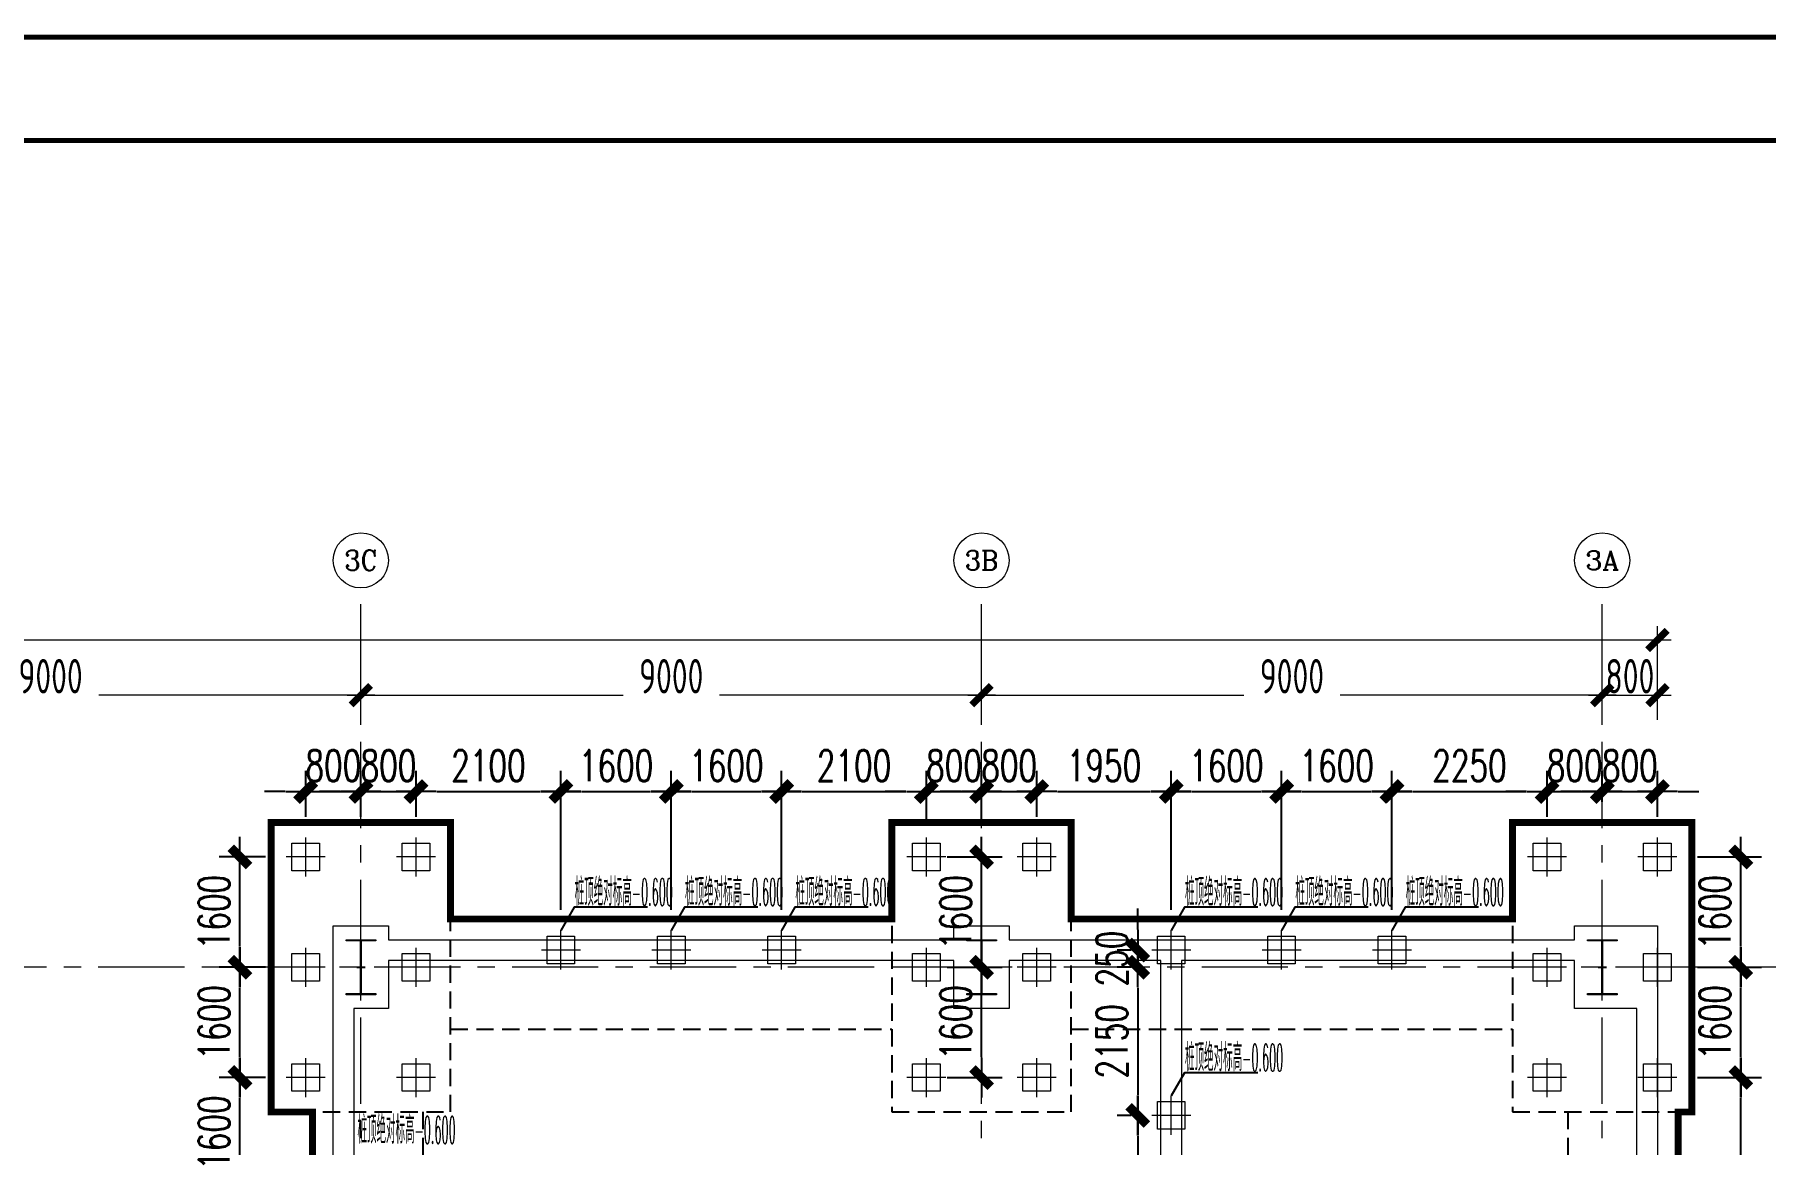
# Model space of a CAD drawing. Extents: x -1201378 to 2367219, y -619313 to 244905.
# Drawn here: x -706489 to -681393, y -186019 to -169915 of the extents above; entities that cross this region are included whole.
import ezdxf
from ezdxf.enums import TextEntityAlignment as Align

# ---------------------------------------------------------------- set-up
doc = ezdxf.new("R2010")
doc.units = 0
doc.header["$LTSCALE"] = 1000
doc.linetypes.add('CENTER', pattern=[2, 1.25, -0.25, 0.25, -0.25])
doc.linetypes.add('HIDDEN', pattern=[0.375, 0.25, -0.125])
doc.layers.get('0').update_dxf_attribs({"linetype": 'CONTINUOUS'})
doc.layers.get('Defpoints').update_dxf_attribs({"linetype": 'CONTINUOUS'})
for name, color, linetype in [('0-cxFrame', 155, 'CONTINUOUS'), ('A-WINDOW', 140, 'CONTINUOUS'), ('S-BG', 131, 'CONTINUOUS'), ('S-CT1', 42, 'HIDDEN'), ('S-DIMZ', 115, 'CONTINUOUS'), ('S-DOTE1', 140, 'CENTER')]:
    doc.layers.add(name, color=color, linetype=linetype)
for name, color, linetype, lineweight in [('0-cxText', 131, 'CONTINUOUS', 25), ('S-axis', 111, 'CONTINUOUS', 0), ('S-col', 2, 'CONTINUOUS', 0), ('S-ct', 2, 'CONTINUOUS', 0), ('S-dote', 5, 'CENTER', 0), ('S-zhuang', 1, 'CONTINUOUS', 0)]:
    doc.layers.add(name, color=color, linetype=linetype, lineweight=lineweight)
doc.styles.add('_TCH_AXIS', font='COMPLEX', dxfattribs={"bigfont": 'GBCBIG'})
doc.styles.add('cx_tuming', font='simhei.ttf')
doc.styles.add('cx_tuqian1', font='')
doc.styles.add('SS1', font='tj-romans1.shx', dxfattribs={"width": 0.7, "bigfont": 'tj-hztxt1.shx'})
doc.styles.add('TSSD_Dimension', font='tssdeng.shx', dxfattribs={"width": 0.7, "bigfont": 'hztxt.shx'})
doc.styles.add('黑体', font='simhei.ttf', dxfattribs={"width": 0.8})
doc.styles.get('cx_tuqian1').set_extended_font_data('SimSun')
doc.dimstyles.new('S-150-ARCHI', dxfattribs={"dimscale": 150, "dimtxt": 3, "dimasz": 2, "dimexe": 2, "dimexo": 2, "dimgap": 1, "dimtad": 1, "dimdec": 0, "dimzin": 0, "dimdsep": 46, "dimtxsty": 'SS1', "dimblk1": 'TT', "dimblk2": 'TT', "dimsah": 1, "dimcen": 1, "dimclrd": 256, "dimclre": 256, "dimclrt": 256, "dimadec": 0, "dimazin": 0, "dimtfac": 1, "dimtdec": 0, "dimtix": 1, "dimtmove": 2, "dimatfit": 0, "dimldrblk": 'TT', "dimfxl": 2, "dimtolj": 1, "dimtzin": 0, "dimarcsym": 0})
doc.dimstyles.new('TSSD_200_200', dxfattribs={"dimtxt": 500, "dimasz": 200, "dimexe": 200, "dimexo": 500, "dimgap": 200, "dimtad": 1, "dimdec": 0, "dimzin": 0, "dimdsep": 46, "dimtxsty": 'TSSD_Dimension', "dimblk": 'ARCHTICK', "dimcen": 0, "dimdle": 200, "dimclrt": 7, "dimadec": 0, "dimazin": 0, "dimtfac": 1, "dimtdec": 0, "dimtix": 1, "dimtmove": 2, "dimatfit": 3, "dimfxl": 1, "dimtolj": 1, "dimtzin": 0, "dimarcsym": 0})

# ---------------------------------------------------------------- blocks, each defined once
blk = doc.blocks.new('w42343243')
at = {"layer": 'S-col'}
blk.add_lwpolyline([(-165069, 621020), (-164639, 621020), (-164639, 621002), (-164848, 621002), (-164848, 620238), (-164639, 620238), (-164639, 620220), (-165069, 620220), (-165069, 620238), (-164860, 620238), (-164860, 621002), (-165069, 621002)], close=True, dxfattribs=at)
blk = doc.blocks.new('42343')
at = {"layer": 'A-WINDOW'}
for p in [(18000, 100), (27000, 100), (36000, 100)]:
    blk.add_blockref('w42343243', p, dxfattribs=at)
blk = doc.blocks.new('_ArchTick')
at = {"color": 0, "linetype": 'ByBlock', "const_width": 0.5}
blk.add_lwpolyline([(-0.71, -0.71), (0.71, 0.71)], dxfattribs=at)
blk = doc.blocks.new('*D479')
at = {"layer": 'Defpoints', "color": 0, "transparency": 16777216}
for p in [(-101758, -279500), (-110758, -280358), (-101758, -280358)]:
    blk.add_point(p, dxfattribs=at)
at = {"layer": 'S-axis', "color": 0, "lineweight": -2, "transparency": 16777216}
for p, q in [((-110758, -279858), (-110758, -279300)), ((-101758, -279858), (-101758, -279300)), ((-110958, -279500), (-106957, -279500)), ((-101558, -279500), (-105560, -279500))]:
    blk.add_line(p, q, dxfattribs=at)
at = {"layer": 'S-axis', "color": 0, "lineweight": -2, "transparency": 16777216, "xscale": 200, "yscale": 200, "zscale": 200, "rotation": 180}
blk.add_blockref('_ArchTick', (-110758, -279500), dxfattribs=at)
at = {"layer": 'S-axis', "color": 0, "lineweight": -2, "transparency": 16777216, "xscale": 200, "yscale": 200, "zscale": 200}
blk.add_blockref('_ArchTick', (-101758, -279500), dxfattribs=at)
at = {"layer": 'S-axis', "color": 7, "transparency": 16777216, "insert": (-106258, -279225), "char_height": 500, "attachment_point": 5, "style": 'TSSD_Dimension'}
blk.add_mtext('\\A1;9000', dxfattribs=at)
blk = doc.blocks.new('*D480')
at = {"layer": 'Defpoints', "color": 0, "transparency": 16777216}
for p in [(-92758, -279500), (-101758, -280358), (-92758, -280358)]:
    blk.add_point(p, dxfattribs=at)
at = {"layer": 'S-axis', "color": 0, "lineweight": -2, "transparency": 16777216}
for p, q in [((-101758, -279858), (-101758, -279300)), ((-92758, -279858), (-92758, -279300)), ((-101958, -279500), (-97957, -279500)), ((-92558, -279500), (-96560, -279500))]:
    blk.add_line(p, q, dxfattribs=at)
at = {"layer": 'S-axis', "color": 0, "lineweight": -2, "transparency": 16777216, "xscale": 200, "yscale": 200, "zscale": 200, "rotation": 180}
blk.add_blockref('_ArchTick', (-101758, -279500), dxfattribs=at)
at = {"layer": 'S-axis', "color": 0, "lineweight": -2, "transparency": 16777216, "xscale": 200, "yscale": 200, "zscale": 200}
blk.add_blockref('_ArchTick', (-92758, -279500), dxfattribs=at)
at = {"layer": 'S-axis', "color": 7, "transparency": 16777216, "insert": (-97258, -279225), "char_height": 500, "attachment_point": 5, "style": 'TSSD_Dimension'}
blk.add_mtext('\\A1;9000', dxfattribs=at)
blk = doc.blocks.new('*D481')
at = {"layer": 'Defpoints', "color": 0, "transparency": 16777216}
for p in [(-83758, -279500), (-92758, -280358), (-83758, -280358)]:
    blk.add_point(p, dxfattribs=at)
at = {"layer": 'S-axis', "color": 0, "lineweight": -2, "transparency": 16777216}
for p, q in [((-92758, -279858), (-92758, -279300)), ((-83758, -279858), (-83758, -279300)), ((-92958, -279500), (-88957, -279500)), ((-83558, -279500), (-87560, -279500))]:
    blk.add_line(p, q, dxfattribs=at)
at = {"layer": 'S-axis', "color": 0, "lineweight": -2, "transparency": 16777216, "xscale": 200, "yscale": 200, "zscale": 200, "rotation": 180}
blk.add_blockref('_ArchTick', (-92758, -279500), dxfattribs=at)
at = {"layer": 'S-axis', "color": 0, "lineweight": -2, "transparency": 16777216, "xscale": 200, "yscale": 200, "zscale": 200}
blk.add_blockref('_ArchTick', (-83758, -279500), dxfattribs=at)
at = {"layer": 'S-axis', "color": 7, "transparency": 16777216, "insert": (-88258, -279225), "char_height": 500, "attachment_point": 5, "style": 'TSSD_Dimension'}
blk.add_mtext('\\A1;9000', dxfattribs=at)
blk = doc.blocks.new('*D482')
at = {"layer": 'Defpoints', "color": 0, "transparency": 16777216}
for p in [(-82958, -279500), (-83758, -280358), (-82958, -280358)]:
    blk.add_point(p, dxfattribs=at)
at = {"layer": 'S-axis', "color": 0, "lineweight": -2, "transparency": 16777216}
for p, q in [((-83758, -279858), (-83758, -279300)), ((-82958, -279858), (-82958, -279300)), ((-83958, -279500), (-82758, -279500))]:
    blk.add_line(p, q, dxfattribs=at)
at = {"layer": 'S-axis', "color": 0, "lineweight": -2, "transparency": 16777216, "xscale": 200, "yscale": 200, "zscale": 200, "rotation": 180}
blk.add_blockref('_ArchTick', (-83758, -279500), dxfattribs=at)
at = {"layer": 'S-axis', "color": 0, "lineweight": -2, "transparency": 16777216, "xscale": 200, "yscale": 200, "zscale": 200}
blk.add_blockref('_ArchTick', (-82958, -279500), dxfattribs=at)
at = {"layer": 'S-axis', "color": 7, "transparency": 16777216, "insert": (-83358, -279225), "char_height": 500, "attachment_point": 5, "style": 'TSSD_Dimension'}
blk.add_mtext('\\A1;800', dxfattribs=at)
blk = doc.blocks.new('*D483')
at = {"layer": 'Defpoints', "color": 0, "transparency": 16777216}
for p in [(-82958, -278700), (-268658, -280258), (-82958, -280258)]:
    blk.add_point(p, dxfattribs=at)
at = {"layer": 'S-axis', "color": 0, "lineweight": -2, "transparency": 16777216}
for p, q in [((-268658, -279758), (-268658, -278500)), ((-82958, -279758), (-82958, -278500)), ((-268858, -278700), (-176749, -278700)), ((-82758, -278700), (-174868, -278700))]:
    blk.add_line(p, q, dxfattribs=at)
at = {"layer": 'S-axis', "color": 0, "lineweight": -2, "transparency": 16777216, "xscale": 200, "yscale": 200, "zscale": 200, "rotation": 180}
blk.add_blockref('_ArchTick', (-268658, -278700), dxfattribs=at)
at = {"layer": 'S-axis', "color": 0, "lineweight": -2, "transparency": 16777216, "xscale": 200, "yscale": 200, "zscale": 200}
blk.add_blockref('_ArchTick', (-82958, -278700), dxfattribs=at)
at = {"layer": 'S-axis', "color": 7, "transparency": 16777216, "insert": (-175808, -278425), "char_height": 500, "attachment_point": 5, "style": 'TSSD_Dimension'}
blk.add_mtext('\\A1;185700', dxfattribs=at)
blk = doc.blocks.new('TK22.A0 L(Dragon)')
at = {"layer": '0-cxFrame', "color": 7, "const_width": 0.5}
blk.add_lwpolyline([(0, 0), (-1486, 0), (-1486, 841), (0, 841)], close=True, dxfattribs=at)
at = {"layer": '0-cxFrame', "const_width": 0.5}
blk.add_lwpolyline([(-80, 10), (-1466, 10), (-1466, 831), (-80, 831)], close=True, dxfattribs=at)
at = {"style": '黑体', "flags": 4}
blk.add_attdef('图幅', text='', height=3.3, dxfattribs=at).set_placement((-40, 3), align=Align.RIGHT)
at = {"layer": '0-cxText', "flags": 4}
for tag, height, style, p in [('建设单位', 3.5, 'cx_tuming', (-45, 240)), ('项目名称', 3.5, 'cx_tuming', (-45, 210)), ('子项名称', 3.5, 'cx_tuming', (-45, 180)), ('工程编号', 3.3, 'cx_tuqian1', (-35, 165)), ('图名1', 3.5, 'cx_tuming', (-45, 87)), ('图名2', 3.5, 'cx_tuming', (-45, 79)), ('图名3', 3.5, 'cx_tuming', (-45, 71)), ('出图日期', 3.3, 'cx_tuqian1', (-39, 60)), ('专业', 3.3, 'cx_tuqian1', (-55, 52)), ('图号', 3.3, 'cx_tuqian1', (-55, 44)), ('版次', 3.3, 'cx_tuqian1', (-20, 44))]:
    blk.add_attdef(tag, text='', height=height, dxfattribs=dict(at, style=style)).set_placement(p, align=Align.MIDDLE)
at = {"layer": 'Defpoints', "color": 6, "flags": 4}
for tag, height, style, p in [('tufu', 3.3, '黑体', (-12, 12)), ('dwfname', 4, 'cx_tuqian1', (-80, 3))]:
    blk.add_attdef(tag, text='', height=height, dxfattribs=dict(at, style=style)).set_placement(p, align=Align.RIGHT)
blk = doc.blocks.new('FZ-400')
for p, q in [((0, -283), (0, 283)), ((-283, 0), (283, 0))]:
    blk.add_line(p, q)
blk.add_lwpolyline([(200, -200), (-200, -200), (-200, 200), (200, 200)], close=True)
blk = doc.blocks.new('TT')
blk.add_line((-0.969, 0), (0.969, 0))
at = {"const_width": 0.45}
blk.add_lwpolyline([(-0.442, -0.442), (0.442, 0.442)], dxfattribs=at)
blk = doc.blocks.new('*D1897')
at = {"layer": 'Defpoints', "color": 0, "transparency": 16777216}
for p in [(-703512, -185048), (-702841, -185048), (-702291, -186648)]:
    blk.add_point(p, dxfattribs=at)
at = {"layer": 'S-DIMZ', "lineweight": -2, "transparency": 16777216}
for p, q in [((-703141, -185048), (-703812, -185048)), ((-703512, -186348), (-703512, -185348)), ((-702591, -186648), (-703812, -186648))]:
    blk.add_line(p, q, dxfattribs=at)
at = {"layer": 'S-DIMZ', "lineweight": -2, "transparency": 16777216, "xscale": 300, "yscale": 300, "zscale": 300}
for p, rotation in [((-703512, -185048), 90), ((-703512, -186648), 270)]:
    blk.add_blockref('TT', p, dxfattribs=dict(at, rotation=rotation))
at = {"layer": 'S-DIMZ', "transparency": 16777216, "insert": (-703887, -185848), "char_height": 450, "attachment_point": 5, "rotation": 90, "style": 'SS1'}
blk.add_mtext('\\A1;1600', dxfattribs=at)
blk = doc.blocks.new('*D1898')
at = {"layer": 'Defpoints', "color": 0, "transparency": 16777216}
for p in [(-703512, -183448), (-702841, -183448), (-702841, -185048)]:
    blk.add_point(p, dxfattribs=at)
at = {"layer": 'S-DIMZ', "lineweight": -2, "transparency": 16777216}
for p, q in [((-703141, -183448), (-703812, -183448)), ((-703512, -184748), (-703512, -183748)), ((-703141, -185048), (-703812, -185048))]:
    blk.add_line(p, q, dxfattribs=at)
at = {"layer": 'S-DIMZ', "lineweight": -2, "transparency": 16777216, "xscale": 300, "yscale": 300, "zscale": 300}
for p, rotation in [((-703512, -183448), 90), ((-703512, -185048), 270)]:
    blk.add_blockref('TT', p, dxfattribs=dict(at, rotation=rotation))
at = {"layer": 'S-DIMZ', "transparency": 16777216, "insert": (-703887, -184248), "char_height": 450, "attachment_point": 5, "rotation": 90, "style": 'SS1'}
blk.add_mtext('\\A1;1600', dxfattribs=at)
blk = doc.blocks.new('*D1899')
at = {"layer": 'Defpoints', "color": 0, "transparency": 16777216}
for p in [(-703512, -181848), (-702841, -181848), (-702841, -183448)]:
    blk.add_point(p, dxfattribs=at)
at = {"layer": 'S-DIMZ', "lineweight": -2, "transparency": 16777216}
for p, q in [((-703141, -181848), (-703812, -181848)), ((-703512, -183148), (-703512, -182148)), ((-703141, -183448), (-703812, -183448))]:
    blk.add_line(p, q, dxfattribs=at)
at = {"layer": 'S-DIMZ', "lineweight": -2, "transparency": 16777216, "xscale": 300, "yscale": 300, "zscale": 300}
for p, rotation in [((-703512, -181848), 90), ((-703512, -183448), 270)]:
    blk.add_blockref('TT', p, dxfattribs=dict(at, rotation=rotation))
at = {"layer": 'S-DIMZ', "transparency": 16777216, "insert": (-703887, -182648), "char_height": 450, "attachment_point": 5, "rotation": 90, "style": 'SS1'}
blk.add_mtext('\\A1;1600', dxfattribs=at)
blk = doc.blocks.new('*D1900')
at = {"layer": 'Defpoints', "color": 0, "transparency": 16777216}
for p in [(-701758, -180898), (-702558, -181565), (-701758, -181565)]:
    blk.add_point(p, dxfattribs=at)
at = {"layer": 'S-DIMZ', "lineweight": -2, "transparency": 16777216}
for p, q in [((-702558, -181265), (-702558, -180598)), ((-701758, -181265), (-701758, -180598)), ((-702858, -180898), (-703158, -180898)), ((-702558, -180898), (-701758, -180898)), ((-701458, -180898), (-701158, -180898))]:
    blk.add_line(p, q, dxfattribs=at)
at = {"layer": 'S-DIMZ', "lineweight": -2, "transparency": 16777216, "xscale": 300, "yscale": 300, "zscale": 300}
blk.add_blockref('TT', (-702558, -180898), dxfattribs=at)
at = {"layer": 'S-DIMZ', "lineweight": -2, "transparency": 16777216, "xscale": 300, "yscale": 300, "zscale": 300, "rotation": 180}
blk.add_blockref('TT', (-701758, -180898), dxfattribs=at)
at = {"layer": 'S-DIMZ', "transparency": 16777216, "insert": (-702158, -180523), "char_height": 450, "attachment_point": 5, "style": 'SS1'}
blk.add_mtext('\\A1;800', dxfattribs=at)
blk = doc.blocks.new('*D1901')
at = {"layer": 'Defpoints', "color": 0, "transparency": 16777216}
for p in [(-700958, -180898), (-701758, -181565), (-700958, -181565)]:
    blk.add_point(p, dxfattribs=at)
at = {"layer": 'S-DIMZ', "lineweight": -2, "transparency": 16777216}
for p, q in [((-701758, -181265), (-701758, -180598)), ((-700958, -181265), (-700958, -180598)), ((-702058, -180898), (-702358, -180898)), ((-701758, -180898), (-700958, -180898)), ((-700658, -180898), (-700358, -180898))]:
    blk.add_line(p, q, dxfattribs=at)
at = {"layer": 'S-DIMZ', "lineweight": -2, "transparency": 16777216, "xscale": 300, "yscale": 300, "zscale": 300}
blk.add_blockref('TT', (-701758, -180898), dxfattribs=at)
at = {"layer": 'S-DIMZ', "lineweight": -2, "transparency": 16777216, "xscale": 300, "yscale": 300, "zscale": 300, "rotation": 180}
blk.add_blockref('TT', (-700958, -180898), dxfattribs=at)
at = {"layer": 'S-DIMZ', "transparency": 16777216, "insert": (-701358, -180523), "char_height": 450, "attachment_point": 5, "style": 'SS1'}
blk.add_mtext('\\A1;800', dxfattribs=at)
blk = doc.blocks.new('*D1902')
at = {"layer": 'Defpoints', "color": 0, "transparency": 16777216}
for p in [(-698858, -180898), (-700958, -181565), (-698858, -182915)]:
    blk.add_point(p, dxfattribs=at)
at = {"layer": 'S-DIMZ', "lineweight": -2, "transparency": 16777216}
for p, q in [((-700958, -181265), (-700958, -180598)), ((-698858, -182615), (-698858, -180598)), ((-700658, -180898), (-699158, -180898))]:
    blk.add_line(p, q, dxfattribs=at)
at = {"layer": 'S-DIMZ', "lineweight": -2, "transparency": 16777216, "xscale": 300, "yscale": 300, "zscale": 300, "rotation": 180}
blk.add_blockref('TT', (-700958, -180898), dxfattribs=at)
at = {"layer": 'S-DIMZ', "lineweight": -2, "transparency": 16777216, "xscale": 300, "yscale": 300, "zscale": 300}
blk.add_blockref('TT', (-698858, -180898), dxfattribs=at)
at = {"layer": 'S-DIMZ', "transparency": 16777216, "insert": (-699908, -180523), "char_height": 450, "attachment_point": 5, "style": 'SS1'}
blk.add_mtext('\\A1;2100', dxfattribs=at)
blk = doc.blocks.new('*D1903')
at = {"layer": 'Defpoints', "color": 0, "transparency": 16777216}
for p in [(-697258, -180898), (-698858, -182915), (-697258, -182915)]:
    blk.add_point(p, dxfattribs=at)
at = {"layer": 'S-DIMZ', "lineweight": -2, "transparency": 16777216}
for p, q in [((-698858, -182615), (-698858, -180598)), ((-697258, -182615), (-697258, -180598)), ((-698558, -180898), (-697558, -180898))]:
    blk.add_line(p, q, dxfattribs=at)
at = {"layer": 'S-DIMZ', "lineweight": -2, "transparency": 16777216, "xscale": 300, "yscale": 300, "zscale": 300, "rotation": 180}
blk.add_blockref('TT', (-698858, -180898), dxfattribs=at)
at = {"layer": 'S-DIMZ', "lineweight": -2, "transparency": 16777216, "xscale": 300, "yscale": 300, "zscale": 300}
blk.add_blockref('TT', (-697258, -180898), dxfattribs=at)
at = {"layer": 'S-DIMZ', "transparency": 16777216, "insert": (-698058, -180523), "char_height": 450, "attachment_point": 5, "style": 'SS1'}
blk.add_mtext('\\A1;1600', dxfattribs=at)
blk = doc.blocks.new('*D1904')
at = {"layer": 'Defpoints', "color": 0, "transparency": 16777216}
for p in [(-695658, -180898), (-697258, -182915), (-695658, -182915)]:
    blk.add_point(p, dxfattribs=at)
at = {"layer": 'S-DIMZ', "lineweight": -2, "transparency": 16777216}
for p, q in [((-697258, -182615), (-697258, -180598)), ((-695658, -182615), (-695658, -180598)), ((-696958, -180898), (-695958, -180898))]:
    blk.add_line(p, q, dxfattribs=at)
at = {"layer": 'S-DIMZ', "lineweight": -2, "transparency": 16777216, "xscale": 300, "yscale": 300, "zscale": 300, "rotation": 180}
blk.add_blockref('TT', (-697258, -180898), dxfattribs=at)
at = {"layer": 'S-DIMZ', "lineweight": -2, "transparency": 16777216, "xscale": 300, "yscale": 300, "zscale": 300}
blk.add_blockref('TT', (-695658, -180898), dxfattribs=at)
at = {"layer": 'S-DIMZ', "transparency": 16777216, "insert": (-696458, -180523), "char_height": 450, "attachment_point": 5, "style": 'SS1'}
blk.add_mtext('\\A1;1600', dxfattribs=at)
blk = doc.blocks.new('*D1905')
at = {"layer": 'Defpoints', "color": 0, "transparency": 16777216}
for p in [(-693558, -180898), (-693558, -181648), (-695658, -182915)]:
    blk.add_point(p, dxfattribs=at)
at = {"layer": 'S-DIMZ', "lineweight": -2, "transparency": 16777216}
for p, q in [((-695658, -182615), (-695658, -180598)), ((-693558, -181348), (-693558, -180598)), ((-695358, -180898), (-693858, -180898))]:
    blk.add_line(p, q, dxfattribs=at)
at = {"layer": 'S-DIMZ', "lineweight": -2, "transparency": 16777216, "xscale": 300, "yscale": 300, "zscale": 300, "rotation": 180}
blk.add_blockref('TT', (-695658, -180898), dxfattribs=at)
at = {"layer": 'S-DIMZ', "lineweight": -2, "transparency": 16777216, "xscale": 300, "yscale": 300, "zscale": 300}
blk.add_blockref('TT', (-693558, -180898), dxfattribs=at)
at = {"layer": 'S-DIMZ', "transparency": 16777216, "insert": (-694608, -180523), "char_height": 450, "attachment_point": 5, "style": 'SS1'}
blk.add_mtext('\\A1;2100', dxfattribs=at)
blk = doc.blocks.new('*D1906')
at = {"layer": 'Defpoints', "color": 0, "transparency": 16777216}
for p in [(-692758, -180898), (-693558, -181648), (-692758, -181648)]:
    blk.add_point(p, dxfattribs=at)
at = {"layer": 'S-DIMZ', "lineweight": -2, "transparency": 16777216}
for p, q in [((-693558, -181348), (-693558, -180598)), ((-692758, -181348), (-692758, -180598)), ((-693858, -180898), (-694158, -180898)), ((-693558, -180898), (-692758, -180898)), ((-692458, -180898), (-692158, -180898))]:
    blk.add_line(p, q, dxfattribs=at)
at = {"layer": 'S-DIMZ', "lineweight": -2, "transparency": 16777216, "xscale": 300, "yscale": 300, "zscale": 300}
blk.add_blockref('TT', (-693558, -180898), dxfattribs=at)
at = {"layer": 'S-DIMZ', "lineweight": -2, "transparency": 16777216, "xscale": 300, "yscale": 300, "zscale": 300, "rotation": 180}
blk.add_blockref('TT', (-692758, -180898), dxfattribs=at)
at = {"layer": 'S-DIMZ', "transparency": 16777216, "insert": (-693158, -180523), "char_height": 450, "attachment_point": 5, "style": 'SS1'}
blk.add_mtext('\\A1;800', dxfattribs=at)
blk = doc.blocks.new('*D1907')
at = {"layer": 'Defpoints', "color": 0, "transparency": 16777216}
for p in [(-691958, -180898), (-692758, -181648), (-691958, -181565)]:
    blk.add_point(p, dxfattribs=at)
at = {"layer": 'S-DIMZ', "lineweight": -2, "transparency": 16777216}
for p, q in [((-692758, -181348), (-692758, -180598)), ((-691958, -181265), (-691958, -180598)), ((-693058, -180898), (-693358, -180898)), ((-692758, -180898), (-691958, -180898)), ((-691658, -180898), (-691358, -180898))]:
    blk.add_line(p, q, dxfattribs=at)
at = {"layer": 'S-DIMZ', "lineweight": -2, "transparency": 16777216, "xscale": 300, "yscale": 300, "zscale": 300}
blk.add_blockref('TT', (-692758, -180898), dxfattribs=at)
at = {"layer": 'S-DIMZ', "lineweight": -2, "transparency": 16777216, "xscale": 300, "yscale": 300, "zscale": 300, "rotation": 180}
blk.add_blockref('TT', (-691958, -180898), dxfattribs=at)
at = {"layer": 'S-DIMZ', "transparency": 16777216, "insert": (-692358, -180523), "char_height": 450, "attachment_point": 5, "style": 'SS1'}
blk.add_mtext('\\A1;800', dxfattribs=at)
blk = doc.blocks.new('*D1908')
at = {"layer": 'Defpoints', "color": 0, "transparency": 16777216}
for p in [(-690008, -180898), (-691958, -181565), (-690008, -182915)]:
    blk.add_point(p, dxfattribs=at)
at = {"layer": 'S-DIMZ', "lineweight": -2, "transparency": 16777216}
for p, q in [((-691958, -181265), (-691958, -180598)), ((-690008, -182615), (-690008, -180598)), ((-691658, -180898), (-690308, -180898))]:
    blk.add_line(p, q, dxfattribs=at)
at = {"layer": 'S-DIMZ', "lineweight": -2, "transparency": 16777216, "xscale": 300, "yscale": 300, "zscale": 300, "rotation": 180}
blk.add_blockref('TT', (-691958, -180898), dxfattribs=at)
at = {"layer": 'S-DIMZ', "lineweight": -2, "transparency": 16777216, "xscale": 300, "yscale": 300, "zscale": 300}
blk.add_blockref('TT', (-690008, -180898), dxfattribs=at)
at = {"layer": 'S-DIMZ', "transparency": 16777216, "insert": (-690983, -180523), "char_height": 450, "attachment_point": 5, "style": 'SS1'}
blk.add_mtext('\\A1;1950', dxfattribs=at)
blk = doc.blocks.new('*D1909')
at = {"layer": 'Defpoints', "color": 0, "transparency": 16777216}
for p in [(-688408, -180898), (-690008, -182915), (-688408, -182915)]:
    blk.add_point(p, dxfattribs=at)
at = {"layer": 'S-DIMZ', "lineweight": -2, "transparency": 16777216}
for p, q in [((-690008, -182615), (-690008, -180598)), ((-688408, -182615), (-688408, -180598)), ((-689708, -180898), (-688708, -180898))]:
    blk.add_line(p, q, dxfattribs=at)
at = {"layer": 'S-DIMZ', "lineweight": -2, "transparency": 16777216, "xscale": 300, "yscale": 300, "zscale": 300, "rotation": 180}
blk.add_blockref('TT', (-690008, -180898), dxfattribs=at)
at = {"layer": 'S-DIMZ', "lineweight": -2, "transparency": 16777216, "xscale": 300, "yscale": 300, "zscale": 300}
blk.add_blockref('TT', (-688408, -180898), dxfattribs=at)
at = {"layer": 'S-DIMZ', "transparency": 16777216, "insert": (-689208, -180523), "char_height": 450, "attachment_point": 5, "style": 'SS1'}
blk.add_mtext('\\A1;1600', dxfattribs=at)
blk = doc.blocks.new('*D1910')
at = {"layer": 'Defpoints', "color": 0, "transparency": 16777216}
for p in [(-686808, -180898), (-688408, -182915), (-686808, -182915)]:
    blk.add_point(p, dxfattribs=at)
at = {"layer": 'S-DIMZ', "lineweight": -2, "transparency": 16777216}
for p, q in [((-688408, -182615), (-688408, -180598)), ((-686808, -182615), (-686808, -180598)), ((-688108, -180898), (-687108, -180898))]:
    blk.add_line(p, q, dxfattribs=at)
at = {"layer": 'S-DIMZ', "lineweight": -2, "transparency": 16777216, "xscale": 300, "yscale": 300, "zscale": 300, "rotation": 180}
blk.add_blockref('TT', (-688408, -180898), dxfattribs=at)
at = {"layer": 'S-DIMZ', "lineweight": -2, "transparency": 16777216, "xscale": 300, "yscale": 300, "zscale": 300}
blk.add_blockref('TT', (-686808, -180898), dxfattribs=at)
at = {"layer": 'S-DIMZ', "transparency": 16777216, "insert": (-687608, -180523), "char_height": 450, "attachment_point": 5, "style": 'SS1'}
blk.add_mtext('\\A1;1600', dxfattribs=at)
blk = doc.blocks.new('*D1911')
at = {"layer": 'Defpoints', "color": 0, "transparency": 16777216}
for p in [(-684558, -180898), (-684558, -181565), (-686808, -182915)]:
    blk.add_point(p, dxfattribs=at)
at = {"layer": 'S-DIMZ', "lineweight": -2, "transparency": 16777216}
for p, q in [((-686808, -182615), (-686808, -180598)), ((-684558, -181265), (-684558, -180598)), ((-686508, -180898), (-684858, -180898))]:
    blk.add_line(p, q, dxfattribs=at)
at = {"layer": 'S-DIMZ', "lineweight": -2, "transparency": 16777216, "xscale": 300, "yscale": 300, "zscale": 300, "rotation": 180}
blk.add_blockref('TT', (-686808, -180898), dxfattribs=at)
at = {"layer": 'S-DIMZ', "lineweight": -2, "transparency": 16777216, "xscale": 300, "yscale": 300, "zscale": 300}
blk.add_blockref('TT', (-684558, -180898), dxfattribs=at)
at = {"layer": 'S-DIMZ', "transparency": 16777216, "insert": (-685683, -180523), "char_height": 450, "attachment_point": 5, "style": 'SS1'}
blk.add_mtext('\\A1;2250', dxfattribs=at)
blk = doc.blocks.new('*D1912')
at = {"layer": 'Defpoints', "color": 0, "transparency": 16777216}
for p in [(-683758, -180898), (-683758, -181348), (-684558, -181565)]:
    blk.add_point(p, dxfattribs=at)
at = {"layer": 'S-DIMZ', "lineweight": -2, "transparency": 16777216}
for p, q in [((-684558, -181265), (-684558, -180598)), ((-683758, -181048), (-683758, -180598)), ((-684858, -180898), (-685158, -180898)), ((-684558, -180898), (-683758, -180898)), ((-683458, -180898), (-683158, -180898))]:
    blk.add_line(p, q, dxfattribs=at)
at = {"layer": 'S-DIMZ', "lineweight": -2, "transparency": 16777216, "xscale": 300, "yscale": 300, "zscale": 300}
blk.add_blockref('TT', (-684558, -180898), dxfattribs=at)
at = {"layer": 'S-DIMZ', "lineweight": -2, "transparency": 16777216, "xscale": 300, "yscale": 300, "zscale": 300, "rotation": 180}
blk.add_blockref('TT', (-683758, -180898), dxfattribs=at)
at = {"layer": 'S-DIMZ', "transparency": 16777216, "insert": (-684158, -180523), "char_height": 450, "attachment_point": 5, "style": 'SS1'}
blk.add_mtext('\\A1;800', dxfattribs=at)
blk = doc.blocks.new('*D1913')
at = {"layer": 'Defpoints', "color": 0, "transparency": 16777216}
for p in [(-682958, -180898), (-683758, -181348), (-682958, -181565)]:
    blk.add_point(p, dxfattribs=at)
at = {"layer": 'S-DIMZ', "lineweight": -2, "transparency": 16777216}
for p, q in [((-683758, -181048), (-683758, -180598)), ((-682958, -181265), (-682958, -180598)), ((-684058, -180898), (-684358, -180898)), ((-683758, -180898), (-682958, -180898)), ((-682658, -180898), (-682358, -180898))]:
    blk.add_line(p, q, dxfattribs=at)
at = {"layer": 'S-DIMZ', "lineweight": -2, "transparency": 16777216, "xscale": 300, "yscale": 300, "zscale": 300}
blk.add_blockref('TT', (-683758, -180898), dxfattribs=at)
at = {"layer": 'S-DIMZ', "lineweight": -2, "transparency": 16777216, "xscale": 300, "yscale": 300, "zscale": 300, "rotation": 180}
blk.add_blockref('TT', (-682958, -180898), dxfattribs=at)
at = {"layer": 'S-DIMZ', "transparency": 16777216, "insert": (-683358, -180523), "char_height": 450, "attachment_point": 5, "style": 'SS1'}
blk.add_mtext('\\A1;800', dxfattribs=at)
blk = doc.blocks.new('*D1921')
at = {"layer": 'Defpoints', "color": 0, "transparency": 16777216}
for p in [(-682675, -185048), (-681749, -185048), (-682675, -188648)]:
    blk.add_point(p, dxfattribs=at)
at = {"layer": 'S-DIMZ', "lineweight": -2, "transparency": 16777216}
for p, q in [((-682375, -185048), (-681449, -185048)), ((-681749, -188348), (-681749, -185348)), ((-682375, -188648), (-681449, -188648))]:
    blk.add_line(p, q, dxfattribs=at)
at = {"layer": 'S-DIMZ', "lineweight": -2, "transparency": 16777216, "xscale": 300, "yscale": 300, "zscale": 300}
for p, rotation in [((-681749, -185048), 90), ((-681749, -188648), 270)]:
    blk.add_blockref('TT', p, dxfattribs=dict(at, rotation=rotation))
at = {"layer": 'S-DIMZ', "transparency": 16777216, "insert": (-682124, -186848), "char_height": 450, "attachment_point": 5, "rotation": 90, "style": 'SS1'}
blk.add_mtext('\\A1;3600', dxfattribs=at)
blk = doc.blocks.new('*D1922')
at = {"layer": 'Defpoints', "color": 0, "transparency": 16777216}
for p in [(-682675, -183448), (-681749, -183448), (-682675, -185048)]:
    blk.add_point(p, dxfattribs=at)
at = {"layer": 'S-DIMZ', "lineweight": -2, "transparency": 16777216}
for p, q in [((-682375, -183448), (-681449, -183448)), ((-681749, -184748), (-681749, -183748)), ((-682375, -185048), (-681449, -185048))]:
    blk.add_line(p, q, dxfattribs=at)
at = {"layer": 'S-DIMZ', "lineweight": -2, "transparency": 16777216, "xscale": 300, "yscale": 300, "zscale": 300}
for p, rotation in [((-681749, -183448), 90), ((-681749, -185048), 270)]:
    blk.add_blockref('TT', p, dxfattribs=dict(at, rotation=rotation))
at = {"layer": 'S-DIMZ', "transparency": 16777216, "insert": (-682124, -184248), "char_height": 450, "attachment_point": 5, "rotation": 90, "style": 'SS1'}
blk.add_mtext('\\A1;1600', dxfattribs=at)
blk = doc.blocks.new('*D1923')
at = {"layer": 'Defpoints', "color": 0, "transparency": 16777216}
for p in [(-682675, -181848), (-681749, -181848), (-682675, -183448)]:
    blk.add_point(p, dxfattribs=at)
at = {"layer": 'S-DIMZ', "lineweight": -2, "transparency": 16777216}
for p, q in [((-682375, -181848), (-681449, -181848)), ((-681749, -183148), (-681749, -182148)), ((-682375, -183448), (-681449, -183448))]:
    blk.add_line(p, q, dxfattribs=at)
at = {"layer": 'S-DIMZ', "lineweight": -2, "transparency": 16777216, "xscale": 300, "yscale": 300, "zscale": 300}
for p, rotation in [((-681749, -181848), 90), ((-681749, -183448), 270)]:
    blk.add_blockref('TT', p, dxfattribs=dict(at, rotation=rotation))
at = {"layer": 'S-DIMZ', "transparency": 16777216, "insert": (-682124, -182648), "char_height": 450, "attachment_point": 5, "rotation": 90, "style": 'SS1'}
blk.add_mtext('\\A1;1600', dxfattribs=at)
blk = doc.blocks.new('*D1924')
at = {"layer": 'Defpoints', "color": 0, "transparency": 16777216}
for p in [(-690291, -183198), (-690494, -183448), (-690291, -183448)]:
    blk.add_point(p, dxfattribs=at)
at = {"layer": 'S-DIMZ', "lineweight": -2, "transparency": 16777216}
for p, q in [((-690494, -182898), (-690494, -182598)), ((-690591, -183198), (-690794, -183198)), ((-690494, -183198), (-690494, -183448)), ((-690591, -183448), (-690794, -183448)), ((-690494, -183748), (-690494, -184048))]:
    blk.add_line(p, q, dxfattribs=at)
at = {"layer": 'S-DIMZ', "lineweight": -2, "transparency": 16777216, "xscale": 300, "yscale": 300, "zscale": 300}
for p, rotation in [((-690494, -183198), 270), ((-690494, -183448), 90)]:
    blk.add_blockref('TT', p, dxfattribs=dict(at, rotation=rotation))
at = {"layer": 'S-DIMZ', "transparency": 16777216, "insert": (-690869, -183323), "char_height": 450, "attachment_point": 5, "rotation": 90, "style": 'SS1'}
blk.add_mtext('\\A1;250', dxfattribs=at)
blk = doc.blocks.new('*D1925')
at = {"layer": 'Defpoints', "color": 0, "transparency": 16777216}
for p in [(-690291, -183448), (-690494, -185598), (-690291, -185598)]:
    blk.add_point(p, dxfattribs=at)
at = {"layer": 'S-DIMZ', "lineweight": -2, "transparency": 16777216}
for p, q in [((-690591, -183448), (-690794, -183448)), ((-690494, -183748), (-690494, -185298)), ((-690591, -185598), (-690794, -185598))]:
    blk.add_line(p, q, dxfattribs=at)
at = {"layer": 'S-DIMZ', "lineweight": -2, "transparency": 16777216, "xscale": 300, "yscale": 300, "zscale": 300}
for p, rotation in [((-690494, -183448), 90), ((-690494, -185598), 270)]:
    blk.add_blockref('TT', p, dxfattribs=dict(at, rotation=rotation))
at = {"layer": 'S-DIMZ', "transparency": 16777216, "insert": (-690869, -184523), "char_height": 450, "attachment_point": 5, "rotation": 90, "style": 'SS1'}
blk.add_mtext('\\A1;2150', dxfattribs=at)
blk = doc.blocks.new('*D1926')
at = {"layer": 'Defpoints', "color": 0, "transparency": 16777216}
for p in [(-690291, -185598), (-690494, -187998), (-690291, -187998)]:
    blk.add_point(p, dxfattribs=at)
at = {"layer": 'S-DIMZ', "lineweight": -2, "transparency": 16777216}
for p, q in [((-690591, -185598), (-690794, -185598)), ((-690494, -185898), (-690494, -187698)), ((-690591, -187998), (-690794, -187998))]:
    blk.add_line(p, q, dxfattribs=at)
at = {"layer": 'S-DIMZ', "lineweight": -2, "transparency": 16777216, "xscale": 300, "yscale": 300, "zscale": 300}
for p, rotation in [((-690494, -185598), 90), ((-690494, -187998), 270)]:
    blk.add_blockref('TT', p, dxfattribs=dict(at, rotation=rotation))
at = {"layer": 'S-DIMZ', "transparency": 16777216, "insert": (-690869, -186798), "char_height": 450, "attachment_point": 5, "rotation": 90, "style": 'SS1'}
blk.add_mtext('\\A1;2400', dxfattribs=at)
blk = doc.blocks.new('*D1936')
at = {"layer": 'Defpoints', "color": 0, "transparency": 16777216}
for p in [(-693558, -183448), (-692758, -183448), (-693558, -185048)]:
    blk.add_point(p, dxfattribs=at)
at = {"layer": 'S-DIMZ', "lineweight": -2, "transparency": 16777216}
for p, q in [((-693258, -183448), (-692458, -183448)), ((-692758, -184748), (-692758, -183748)), ((-693258, -185048), (-692458, -185048))]:
    blk.add_line(p, q, dxfattribs=at)
at = {"layer": 'S-DIMZ', "lineweight": -2, "transparency": 16777216, "xscale": 300, "yscale": 300, "zscale": 300}
for p, rotation in [((-692758, -183448), 90), ((-692758, -185048), 270)]:
    blk.add_blockref('TT', p, dxfattribs=dict(at, rotation=rotation))
at = {"layer": 'S-DIMZ', "transparency": 16777216, "insert": (-693133, -184248), "char_height": 450, "attachment_point": 5, "rotation": 90, "style": 'SS1'}
blk.add_mtext('\\A1;1600', dxfattribs=at)
blk = doc.blocks.new('*D1937')
at = {"layer": 'Defpoints', "color": 0, "transparency": 16777216}
for p in [(-693558, -181848), (-692758, -181848), (-693558, -183448)]:
    blk.add_point(p, dxfattribs=at)
at = {"layer": 'S-DIMZ', "lineweight": -2, "transparency": 16777216}
for p, q in [((-693258, -181848), (-692458, -181848)), ((-692758, -183148), (-692758, -182148)), ((-693258, -183448), (-692458, -183448))]:
    blk.add_line(p, q, dxfattribs=at)
at = {"layer": 'S-DIMZ', "lineweight": -2, "transparency": 16777216, "xscale": 300, "yscale": 300, "zscale": 300}
for p, rotation in [((-692758, -181848), 90), ((-692758, -183448), 270)]:
    blk.add_blockref('TT', p, dxfattribs=dict(at, rotation=rotation))
at = {"layer": 'S-DIMZ', "transparency": 16777216, "insert": (-693133, -182648), "char_height": 450, "attachment_point": 5, "rotation": 90, "style": 'SS1'}
blk.add_mtext('\\A1;1600', dxfattribs=at)
blk = doc.blocks.new('3#轴网')
at = {"layer": 'S-axis'}
for centre in [(-101758.5, -277544.2), (-92758.5, -277544.2), (-83758.5, -277544.2)]:
    blk.add_circle(centre, 400, dxfattribs=at)
at = {"layer": 'S-dote'}
for p, q in [((-101758.5, -363428.2), (-101758.5, -277944.2)), ((-92758.5, -363428.2), (-92758.5, -277944.2)), ((-83758.5, -363428.2), (-83758.5, -277944.2)), ((-78316.2, -283448.2), (-273210.6, -283448.2))]:
    blk.add_line(p, q, dxfattribs=at)
at = {"layer": 'S-axis', "style": '_TCH_AXIS'}
for s, height, p, p2 in [('3C', 294.28, (-101996.7, -277691.4), (-101520.2, -277691.4)), ('3B', 282.17, (-93000.3, -277685.3), (-92516.6, -277685.3)), ('3A', 276.42, (-84002, -277682.4), (-83515, -277682.4))]:
    blk.add_text(s, height=height, dxfattribs=at).set_placement(p, p2, align=Align.FIT)
at = {"layer": 'S-axis'}
for base, p1, p2, picture, middle in [((-82958.5, -278700.4), (-268658.5, -280258.4), (-82958.5, -280258.4), '*D483', (-175808.5, -278425.4)), ((-101758.5, -279500.4), (-110758.5, -280358.4), (-101758.5, -280358.4), '*D479', (-106258.5, -279225.4)), ((-92758.5, -279500.4), (-101758.5, -280358.4), (-92758.5, -280358.4), '*D480', (-97258.5, -279225.4)), ((-83758.5, -279500.4), (-92758.5, -280358.4), (-83758.5, -280358.4), '*D481', (-88258.5, -279225.4)), ((-82958.5, -279500.4), (-83758.5, -280358.4), (-82958.5, -280358.4), '*D482', (-83358.5, -279225.4))]:
    dim = blk.add_linear_dim(base=base, p1=p1, p2=p2, angle=0, dimstyle='TSSD_200_200', dxfattribs=at)
    dim.commit()
    dim.dimension.update_dxf_attribs({"geometry": picture, "text_midpoint": middle, "dimtype": 161})

msp = doc.modelspace()

# ---------------------------------------------------------------- linework, layer by layer
at = {"layer": 'S-BG'}
for points in [[(-697602, -182578.4), (-698664.1, -182578.4), (-698858.5, -182915.3)], [(-696002, -182578.4), (-697064.1, -182578.4), (-697258.5, -182915.3)], [(-694402, -182578.4), (-695464.1, -182578.4), (-695658.5, -182915.3)], [(-688752, -182578.6), (-689814.1, -182578.6), (-690008.5, -182915.4)], [(-687152, -182578.6), (-688214.1, -182578.6), (-688408.5, -182915.4)], [(-685552, -182578.6), (-686614.1, -182578.6), (-686808.5, -182915.4)], [(-688752, -184978.6), (-689814.1, -184978.6), (-690008.5, -185315.4)]]:
    msp.add_lwpolyline(points, dxfattribs=at)
at = {"layer": 'S-col'}
for points in [[(-702158.5, -200798.2), (-702158.5, -184048.3), (-702158.5, -182848.3), (-701358.5, -182848.3), (-701358.5, -183048.3), (-693158.5, -183048.3), (-693158.5, -182848.3), (-692358.5, -182848.3), (-692358.5, -183048.3), (-684158.5, -183048.3), (-684158.5, -182848.3), (-682958.5, -182848.3), (-682958.5, -201998.2), (-684158.5, -201998.2), (-684158.5, -201799.1), (-692358.5, -201799.1), (-692358.5, -201998.2), (-693158.5, -201998.2), (-693158.5, -201799.1), (-701358.5, -201799.1), (-701358.5, -201998.2), (-702158.5, -201998.2), (-702158.5, -200798.2)], [(-701358.5, -183348.3), (-701358.5, -184048.3), (-701858.5, -184048.3), (-701858.5, -200798.2), (-701358.5, -200798.2), (-701358.5, -201499.1), (-693158.5, -201499.1), (-693158.5, -200798.2), (-692358.5, -200798.2), (-692358.5, -201499.1), (-690158.5, -201499.1), (-690158.5, -183348.3), (-692358.5, -183348.3), (-692358.5, -184048.3), (-693158.5, -184048.3), (-693158.5, -183348.3), (-701358.5, -183348.3)]]:
    msp.add_lwpolyline(points, dxfattribs=at)
msp.add_lwpolyline([(-689858.5, -183348.3), (-689858.5, -201499.1), (-684158.5, -201499.1), (-684158.5, -200798.2), (-683258.5, -200798.2), (-683258.5, -195798), (-684358.5, -195798), (-684358.5, -194998), (-683258.5, -194998), (-683258.5, -189848), (-684358.5, -189848), (-684358.5, -189048), (-683258.5, -189048), (-683258.5, -184048.3), (-684158.5, -184048.3), (-684158.5, -183348.3)], close=True, dxfattribs=at)
at = {"layer": 'S-ct', "const_width": 100}
msp.add_lwpolyline([(-682658.5, -188148.2), (-682658.5, -185548.2), (-682458.5, -185548.2), (-682458.5, -181348.2), (-685058.5, -181348.2), (-685058.5, -182748.3), (-691458.5, -182748.3), (-691458.5, -181348.2), (-694058.5, -181348.2), (-694058.5, -182748.3), (-700458.5, -182748.3), (-700458.5, -181348.2), (-703058.5, -181348.2), (-703058.5, -185548.2), (-702458.5, -185548.2), (-702458.5, -199298.2)], dxfattribs=at)
at = {"layer": 'S-CT1'}
for p, q in [((-700458.5, -184348.3), (-694058.5, -184348.3)), ((-691458.5, -184348.3), (-685058.5, -184348.3)), ((-700858.5, -185548.2), (-700858.5, -199298.2)), ((-684258.5, -185548.2), (-684258.5, -188148.2))]:
    msp.add_line(p, q, dxfattribs=at)
for points in [[(-700458.5, -185548.2), (-700458.5, -181348.2), (-703058.5, -181348.2), (-703058.5, -185548.2)], [(-691458.5, -185548.2), (-691458.5, -181348.2), (-694058.5, -181348.2), (-694058.5, -185548.2)], [(-682458.5, -185548.2), (-682458.5, -181348.2), (-685058.5, -181348.2), (-685058.5, -185548.2)]]:
    msp.add_lwpolyline(points, close=True, dxfattribs=at)
at = {"layer": 'S-DOTE1', "ltscale": 0.25}
for p, q in [((-701818.5, -183448.2), (-701698.5, -183448.2)), ((-701758.5, -183388.2), (-701758.5, -183508.2)), ((-692818.5, -183448.2), (-692698.5, -183448.2)), ((-692758.5, -183388.2), (-692758.5, -183508.2)), ((-683818.5, -183448.2), (-683698.5, -183448.2)), ((-683758.5, -183388.2), (-683758.5, -183508.2))]:
    msp.add_line(p, q, dxfattribs=at)

# ---------------------------------------------------------------- block references
at = {"layer": '0-cxFrame', "xscale": 150, "yscale": 150, "zscale": 150}
msp.add_blockref('TK22.A0 L(Dragon)', (-664991.7, -296102.2), dxfattribs=at)
at = {"layer": 'S-axis'}
msp.add_blockref('3#轴网', (-600000, 100000), dxfattribs=at)
at = {"layer": 'S-col'}
msp.add_blockref('42343', (-554904.3, -804168.2), dxfattribs=at)
at = {"layer": 'S-zhuang', "color": 0, "ltscale": 0.5, "rotation": 90}
for p in [(-702558.5, -181848.2), (-700958.5, -181848.2), (-693558.5, -181848.2), (-691958.5, -181848.2), (-684558.5, -181848.2), (-682958.5, -181848.2), (-698858.5, -183198.2), (-697258.5, -183198.2), (-695658.5, -183198.2), (-690008.5, -183198.3), (-688408.5, -183198.3), (-686808.5, -183198.3), (-702558.5, -183448.2), (-700958.5, -183448.2), (-693558.5, -183448.2), (-691958.5, -183448.2), (-684558.5, -183448.2), (-682958.5, -183448.2), (-702558.5, -185048.2), (-700958.5, -185048.2), (-693558.5, -185048.2), (-691958.5, -185048.2), (-684558.5, -185048.2), (-682958.5, -185048.2), (-690008.5, -185598.3)]:
    msp.add_blockref('FZ-400', p, dxfattribs=at)

# ---------------------------------------------------------------- texts
at = {"layer": 'S-BG', "style": 'SS1', "width": 0.3}
for p in [(-698657.8, -182358.1), (-697057.8, -182358.1), (-695457.8, -182358.1), (-689807.8, -182358.2), (-688207.8, -182358.2), (-686607.8, -182358.2), (-689807.8, -184758.2), (-701807.8, -185808.1)]:
    msp.add_text('桩顶绝对标高-0.600', height=400, dxfattribs=at).set_placement(p, align=Align.MIDDLE_LEFT)

# ---------------------------------------------------------------- dimensions: what is measured, and where the dimension line sits
at = {"layer": 'S-DIMZ'}
for base, p1, p2, picture, middle in [((-701758.5, -180898.3), (-702558.5, -181565.3), (-701758.5, -181565.3), '*D1900', (-702158.5, -180523.3)), ((-700958.5, -180898.3), (-701758.5, -181565.3), (-700958.5, -181565.3), '*D1901', (-701358.5, -180523.3)), ((-698858.5, -180898.3), (-700958.5, -181565.3), (-698858.5, -182915.3), '*D1902', (-699908.5, -180523.3)), ((-697258.5, -180898.3), (-698858.5, -182915.3), (-697258.5, -182915.3), '*D1903', (-698058.5, -180523.3)), ((-695658.5, -180898.3), (-697258.5, -182915.3), (-695658.5, -182915.3), '*D1904', (-696458.5, -180523.3)), ((-693558.5, -180898.3), (-695658.5, -182915.3), (-693558.5, -181648.2), '*D1905', (-694608.5, -180523.3)), ((-692758.5, -180898.3), (-693558.5, -181648.2), (-692758.5, -181648.2), '*D1906', (-693158.5, -180523.3)), ((-691958.5, -180898.3), (-692758.5, -181648.2), (-691958.5, -181565.3), '*D1907', (-692358.5, -180523.3)), ((-690008.5, -180898.3), (-691958.5, -181565.3), (-690008.5, -182915.4), '*D1908', (-690983.5, -180523.3)), ((-688408.5, -180898.3), (-690008.5, -182915.4), (-688408.5, -182915.4), '*D1909', (-689208.5, -180523.3)), ((-686808.5, -180898.3), (-688408.5, -182915.4), (-686808.5, -182915.4), '*D1910', (-687608.5, -180523.3)), ((-684558.5, -180898.3), (-686808.5, -182915.4), (-684558.5, -181565.3), '*D1911', (-685683.5, -180523.3)), ((-683758.5, -180898.3), (-684558.5, -181565.3), (-683758.5, -181348.2), '*D1912', (-684158.5, -180523.3)), ((-682958.5, -180898.3), (-683758.5, -181348.2), (-682958.5, -181565.3), '*D1913', (-683358.5, -180523.3))]:
    dim = msp.add_linear_dim(base=base, p1=p1, p2=p2, dimstyle='S-150-ARCHI', dxfattribs=at)
    dim.commit()
    dim.dimension.update_dxf_attribs({"geometry": picture, "text_midpoint": middle})
for base, p1, p2, picture, middle in [((-703511.9, -181848.2), (-702841.3, -183448.2), (-702841.3, -181848.2), '*D1899', (-703886.9, -182648.2)), ((-692758.5, -181848.2), (-693558.5, -183448.2), (-693558.5, -181848.2), '*D1937', (-693133.5, -182648.2)), ((-681748.9, -181848.2), (-682675.4, -183448.2), (-682675.4, -181848.2), '*D1923', (-682123.9, -182648.2)), ((-690494.2, -183448.2), (-690291.3, -183198.3), (-690291.3, -183448.2), '*D1924', (-690869.2, -183323.2)), ((-703511.9, -183448.2), (-702841.3, -185048.2), (-702841.3, -183448.2), '*D1898', (-703886.9, -184248.2)), ((-692758.5, -183448.2), (-693558.5, -185048.2), (-693558.5, -183448.2), '*D1936', (-693133.5, -184248.2)), ((-690494.2, -185598.3), (-690291.3, -183448.2), (-690291.3, -185598.3), '*D1925', (-690869.2, -184523.2)), ((-681748.9, -183448.2), (-682675.4, -185048.2), (-682675.4, -183448.2), '*D1922', (-682123.9, -184248.2)), ((-703511.9, -185048.2), (-702291.3, -186648.2), (-702841.3, -185048.2), '*D1897', (-703886.9, -185848.2)), ((-681748.9, -185048.2), (-682675.4, -188648.2), (-682675.4, -185048.2), '*D1921', (-682123.9, -186848.2)), ((-690494.2, -187998.3), (-690291.3, -185598.3), (-690291.3, -187998.3), '*D1926', (-690869.2, -186798.3))]:
    dim = msp.add_linear_dim(base=base, p1=p1, p2=p2, angle=90, dimstyle='S-150-ARCHI', dxfattribs=at)
    dim.commit()
    dim.dimension.update_dxf_attribs({"geometry": picture, "text_midpoint": middle})

doc.saveas('drawing.dxf')
